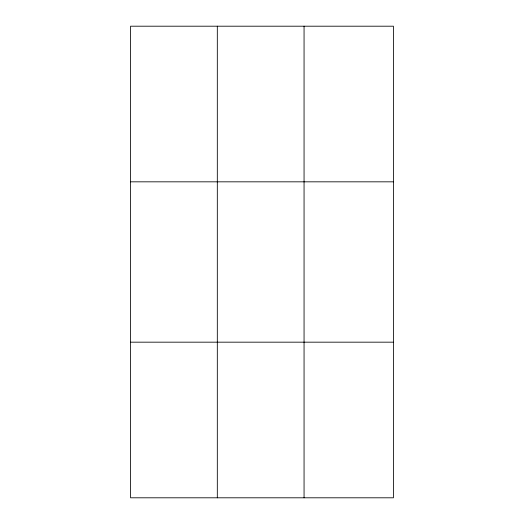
<?xml version="1.0" encoding="UTF-8"?>
<svg xmlns="http://www.w3.org/2000/svg" width="524" height="524" viewBox="0 0 524 524"><rect width="100%" height="100%" fill="white"/><g stroke="black" fill="none" stroke-linecap="round" stroke-linejoin="round"><path stroke-width="0.79" d="M217.316 497.8L217.316 26.2M304.058 497.8L304.058 26.2M393.426 342.172L393.426 497.8L130.574 497.8L130.574 26.2L393.426 26.2L393.426 342.172L130.574 342.172M130.574 181.828L393.426 181.828"/></g></svg>
